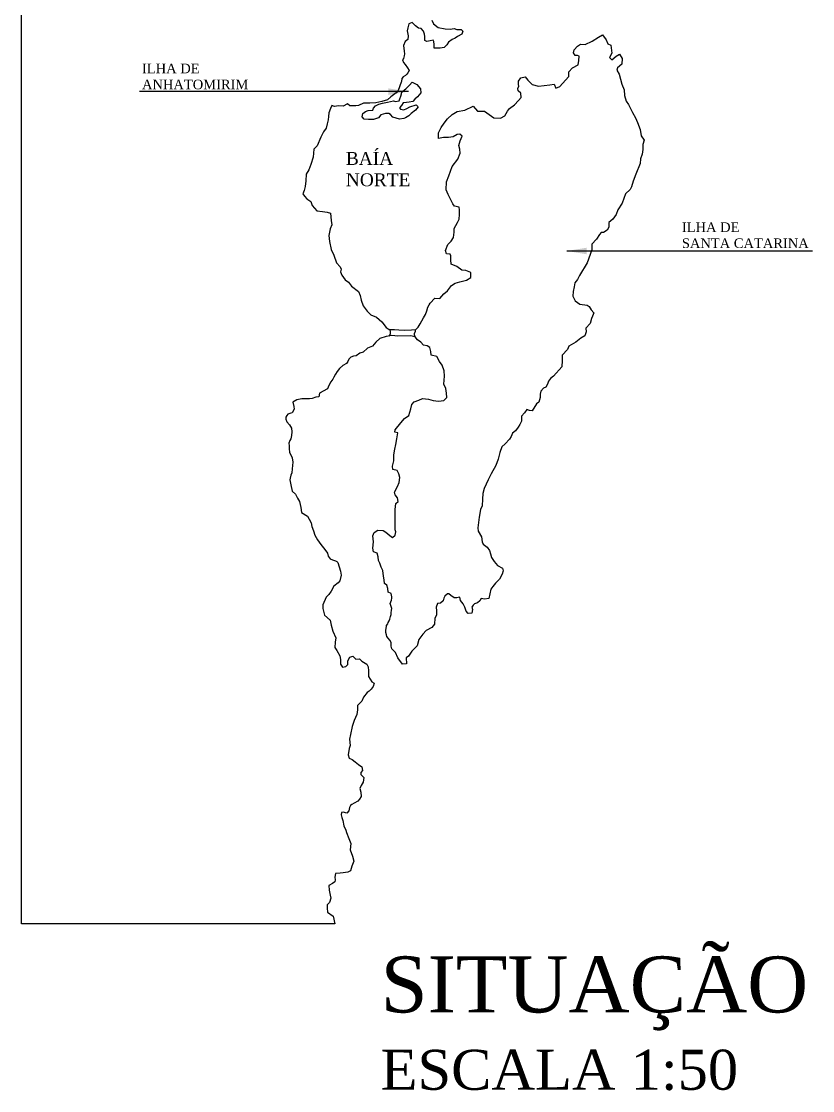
# Model space of a CAD drawing. Extents: x -1236 to 1911, y -280 to 323.
# Drawn here: x -697.2 to -598.3, y 92.5 to 226.2 of the extents above; entities that cross this region are included whole.
import ezdxf

# ---------------------------------------------------------------- set-up
doc = ezdxf.new("R2010")
doc.units = 0
doc.header["$MEASUREMENT"] = 0
doc.layers.add('CONTINENTE', color=1, linetype='CONTINUOUS')
doc.dimstyles.get("Standard").update_dxf_attribs({"dimtxt": 0.18, "dimasz": 0.18, "dimexe": 0.18, "dimexo": 0.0625, "dimgap": 0.09, "dimtad": 0, "dimtih": 1, "dimtoh": 1, "dimdec": 4, "dimzin": 0, "dimdsep": 46, "dimtxsty": 'STANDARD', "dimcen": 0.09, "dimadec": 0, "dimazin": 0, "dimtfac": 1, "dimtdec": 4, "dimtofl": 0, "dimtmove": 0, "dimatfit": 3, "dimfxl": 1, "dimtolj": 1, "dimtzin": 0, "dimarcsym": 0})

msp = doc.modelspace()

# ---------------------------------------------------------------- linework, layer by layer
at = {"layer": 'CONTINENTE'}
for p, q in [((-648.408486, 226.055145), (-648.799468, 225.881556)), ((-647.974059, 225.664572), (-648.408486, 226.055145)), ((-645.932255, 226.358923), (-645.715041, 225.881556)), ((-648.929797, 225.404191), (-649.016682, 225.013617)), ((-649.016682, 225.013617), (-648.886354, 224.40606)), ((-648.799468, 225.881556), (-648.929797, 225.404191)), ((-647.583075, 225.360793), (-647.974059, 225.664572)), ((-647.278976, 225.317396), (-647.583075, 225.360793)), ((-646.974877, 224.97022), (-647.278976, 225.317396)), ((-646.844549, 224.623044), (-646.974877, 224.97022)), ((-646.801107, 224.319266), (-646.844549, 224.623044)), ((-645.715041, 225.881556), (-645.150286, 225.447587)), ((-645.150286, 225.447587), (-644.281435, 225.274)), ((-644.281435, 225.274), (-643.629794, 225.230602)), ((-643.629794, 225.230602), (-643.151924, 225.317396)), ((-643.151924, 225.317396), (-642.804383, 225.187205)), ((-642.804383, 225.187205), (-642.283073, 225.187205)), ((-642.196187, 224.623044), (-642.717497, 224.319266)), ((-642.283073, 225.187205), (-642.065859, 224.97022)), ((-642.065859, 224.97022), (-642.196187, 224.623044)), ((-649.277338, 223.711708), (-649.494552, 223.190945)), ((-648.929797, 223.928693), (-649.277338, 223.711708)), ((-648.886354, 224.40606), (-648.929797, 223.928693)), ((-646.801107, 223.798503), (-646.801107, 224.319266)), ((-646.54045, 223.711708), (-646.801107, 223.798503)), ((-646.149468, 223.755106), (-646.54045, 223.711708)), ((-645.758484, 223.841899), (-646.149468, 223.755106)), ((-645.671599, 223.711708), (-645.758484, 223.841899)), ((-645.628156, 223.321136), (-645.671599, 223.711708)), ((-645.628156, 222.843769), (-645.628156, 223.321136)), ((-644.064221, 223.277739), (-644.411763, 222.930563)), ((-643.847008, 223.624915), (-644.064221, 223.277739)), ((-643.412581, 223.928693), (-643.847008, 223.624915)), ((-643.021596, 224.102281), (-643.412581, 223.928693)), ((-642.717497, 224.319266), (-643.021596, 224.102281)), ((-627.74243, 223.118204), (-627.351862, 223.362053)), ((-627.351862, 223.362053), (-626.76601, 223.313283)), ((-626.76601, 223.313283), (-625.887232, 223.75221)), ((-625.887232, 223.75221), (-625.106096, 224.239906)), ((-625.106096, 224.239906), (-624.617884, 224.532525)), ((-624.617884, 224.532525), (-624.129675, 223.898519)), ((-624.129675, 223.898519), (-623.934391, 223.410823)), ((-623.934391, 223.410823), (-623.543823, 223.215744)), ((-649.494552, 223.190945), (-649.407666, 222.496594)), ((-649.407666, 222.496594), (-649.364224, 222.149418)), ((-649.364224, 222.149418), (-649.407666, 221.889036)), ((-644.88963, 222.843769), (-645.628156, 222.843769)), ((-644.411763, 222.930563), (-644.88963, 222.843769)), ((-628.230639, 222.289119), (-628.132999, 222.630508)), ((-628.035355, 221.947732), (-628.230639, 222.289119)), ((-628.132999, 222.630508), (-627.74243, 223.118204)), ((-627.74243, 221.947732), (-628.035355, 221.947732)), ((-627.498326, 221.850192), (-627.74243, 221.947732)), ((-623.44618, 222.240349), (-623.739107, 221.703883)), ((-623.543823, 223.215744), (-623.44618, 222.240349)), ((-622.90915, 221.850192), (-622.469759, 222.094041)), ((-622.469759, 222.094041), (-622.128014, 221.557574)), ((-649.494552, 221.585257), (-649.581437, 221.411669)), ((-649.581437, 221.411669), (-649.494552, 221.064493)), ((-649.407666, 221.889036), (-649.494552, 221.585257)), ((-649.494552, 221.064493), (-649.277338, 220.804112)), ((-649.277338, 220.804112), (-648.973239, 220.413539)), ((-628.367067, 220.405911), (-627.644787, 220.77726)), ((-627.644787, 220.77726), (-627.547146, 221.313726)), ((-627.547146, 221.313726), (-627.498326, 221.850192)), ((-623.739107, 221.703883), (-623.44618, 221.411266)), ((-623.44618, 221.411266), (-622.90915, 221.850192)), ((-622.176834, 220.874798), (-622.713866, 220.387102)), ((-622.128014, 221.557574), (-622.176834, 220.874798)), ((-649.537994, 219.285218), (-649.668322, 219.068234)), ((-649.233895, 219.458807), (-649.537994, 219.285218)), ((-649.060125, 219.588998), (-649.233895, 219.458807)), ((-648.929797, 219.762585), (-649.060125, 219.588998)), ((-648.973239, 220.413539), (-648.756026, 220.066363)), ((-648.756026, 220.066363), (-648.929797, 219.762585)), ((-634.811443, 219.1379), (-634.274411, 219.284209)), ((-634.274411, 219.284209), (-633.932663, 218.845282)), ((-629.245847, 218.845282), (-628.806458, 219.332979)), ((-628.806458, 219.918215), (-628.367067, 220.405911)), ((-628.806458, 219.332979), (-628.806458, 219.918215)), ((-622.713866, 220.387102), (-622.811507, 220.094484)), ((-622.811507, 220.094484), (-622.518582, 219.606787)), ((-622.518582, 219.606787), (-622.372118, 218.972781)), ((-649.755208, 218.590867), (-650.146192, 217.55431)), ((-649.711765, 218.677662), (-649.755208, 218.590867)), ((-649.668322, 219.068234), (-649.711765, 218.677662)), ((-635.202011, 217.821118), (-635.055547, 218.113737)), ((-635.104368, 218.747743), (-634.811443, 219.1379)), ((-635.104368, 218.308816), (-635.104368, 218.747743)), ((-635.055547, 218.113737), (-635.104368, 218.308816)), ((-633.932663, 218.845282), (-633.395633, 218.308816)), ((-633.395633, 218.308816), (-632.614497, 218.113737)), ((-632.614497, 218.113737), (-631.198688, 218.260046)), ((-631.198688, 218.260046), (-630.661656, 218.357586)), ((-630.661656, 218.357586), (-630.417551, 217.869888)), ((-630.417551, 217.869888), (-629.92934, 218.064967)), ((-629.92934, 218.064967), (-629.245847, 218.845282)), ((-622.372118, 218.972781), (-622.176834, 218.338775)), ((-622.176834, 218.338775), (-621.883907, 217.656)), ((-651.058486, 216.773165), (-651.492913, 216.382593)), ((-650.406846, 217.293929), (-651.058486, 216.773165)), ((-650.146192, 217.55431), (-650.406846, 217.293929)), ((-635.153188, 217.528501), (-635.202011, 217.821118)), ((-634.811443, 217.235882), (-635.153188, 217.528501)), ((-635.104368, 216.309259), (-634.762622, 216.699416)), ((-634.762622, 216.699416), (-634.811443, 217.235882)), ((-621.883907, 217.656), (-621.835086, 216.924456)), ((-621.835086, 216.924456), (-621.639802, 216.24168)), ((-658.591357, 215.297668), (-658.80857, 214.776905)), ((-658.443736, 215.688241), (-658.591357, 215.297668)), ((-658.096197, 215.55805), (-658.443736, 215.688241)), ((-657.618327, 215.644844), (-658.096197, 215.55805)), ((-657.010129, 215.601448), (-657.618327, 215.644844)), ((-656.488817, 215.905226), (-657.010129, 215.601448)), ((-656.18472, 215.644844), (-656.488817, 215.905226)), ((-655.446195, 215.644844), (-656.18472, 215.644844)), ((-655.098653, 215.688241), (-655.446195, 215.644844)), ((-654.490455, 215.99202), (-655.098653, 215.688241)), ((-654.186359, 215.99202), (-654.490455, 215.99202)), ((-653.665046, 215.99202), (-654.186359, 215.99202)), ((-652.92652, 216.035417), (-653.665046, 215.99202)), ((-652.187997, 216.209004), (-652.92652, 216.035417)), ((-651.492913, 216.382593), (-652.187997, 216.209004)), ((-641.792848, 215.090016), (-640.767607, 215.626484)), ((-640.767607, 215.626484), (-640.230575, 214.992478)), ((-636.471357, 214.992478), (-636.227252, 215.333865)), ((-636.227252, 215.333865), (-635.592579, 215.772792)), ((-635.592579, 215.772792), (-635.104368, 216.309259)), ((-621.639802, 216.24168), (-621.346877, 215.802752)), ((-621.346877, 215.802752), (-620.858666, 214.827359)), ((-658.895456, 213.908965), (-659.025784, 213.388202)), ((-658.852013, 214.299538), (-658.895456, 213.908965)), ((-658.80857, 214.776905), (-658.852013, 214.299538)), ((-644.380362, 213.480618), (-643.989794, 214.017084)), ((-643.989794, 214.017084), (-643.403942, 214.55355)), ((-643.403942, 214.55355), (-642.769269, 214.943708)), ((-642.769269, 214.943708), (-641.792848, 215.090016)), ((-640.230575, 214.992478), (-639.351798, 214.992478)), ((-639.351798, 214.992478), (-638.765946, 214.55355)), ((-638.765946, 214.55355), (-638.180093, 214.163393)), ((-638.180093, 214.163393), (-637.350136, 214.114623)), ((-637.350136, 214.114623), (-636.813104, 214.407242)), ((-636.813104, 214.407242), (-636.471357, 214.992478)), ((-620.858666, 214.827359), (-620.468098, 214.144584)), ((-620.468098, 214.144584), (-620.223993, 213.559348)), ((-659.156112, 212.867439), (-659.460208, 212.390072)), ((-659.025784, 213.388202), (-659.156112, 212.867439)), ((-645.112678, 212.261376), (-644.77093, 212.944151)), ((-644.77093, 212.944151), (-644.380362, 213.480618)), ((-620.223993, 213.559348), (-619.885932, 212.68383)), ((-619.885932, 212.68383), (-619.788289, 211.903515)), ((-659.80775, 211.739117), (-660.28562, 210.654194)), ((-659.460208, 212.390072), (-659.80775, 211.739117)), ((-645.112678, 211.5786), (-645.112678, 212.261376)), ((-644.478003, 211.67614), (-645.112678, 211.5786)), ((-643.84333, 211.67614), (-644.478003, 211.67614)), ((-643.257478, 211.773678), (-643.84333, 211.67614)), ((-642.769269, 212.066297), (-643.257478, 211.773678)), ((-642.427521, 212.115067), (-642.769269, 212.066297)), ((-642.573985, 210.700746), (-642.378701, 211.285982)), ((-642.134596, 211.871218), (-642.427521, 212.115067)), ((-642.378701, 211.285982), (-642.134596, 211.871218)), ((-619.788289, 211.903515), (-619.397721, 211.367049)), ((-619.397721, 211.367049), (-619.544184, 210.830581)), ((-660.676604, 210.220224), (-660.763489, 209.222093)), ((-660.28562, 210.654194), (-660.676604, 210.220224)), ((-642.427521, 210.213049), (-642.573985, 210.700746)), ((-642.378701, 209.725353), (-642.427521, 210.213049)), ((-619.544184, 210.196577), (-619.641828, 209.611341)), ((-619.544184, 210.830581), (-619.544184, 210.196577)), ((-660.763489, 209.222093), (-661.067588, 208.310757)), ((-643.403942, 208.067183), (-642.671626, 208.993807)), ((-642.671626, 208.993807), (-642.378701, 209.725353)), ((-619.837112, 209.026105), (-619.885932, 208.440868)), ((-619.641828, 209.611341), (-619.837112, 209.026105)), ((-661.328242, 207.659803), (-661.632341, 207.095642)), ((-661.067588, 208.310757), (-661.328242, 207.659803)), ((-643.797956, 206.911241), (-643.403942, 208.067183)), ((-619.885932, 208.440868), (-620.422964, 207.124086)), ((-661.675784, 206.2711), (-661.762669, 205.576748)), ((-661.632341, 207.095642), (-661.675784, 206.2711)), ((-644.139704, 205.155532), (-644.090884, 206.130926)), ((-644.090884, 206.130926), (-643.797956, 206.911241)), ((-620.764709, 206.246233), (-620.959994, 205.514688)), ((-620.422964, 207.124086), (-620.764709, 206.246233)), ((-661.892997, 205.055985), (-662.066768, 204.665412)), ((-662.066768, 204.665412), (-661.849554, 204.340285)), ((-661.762669, 205.576748), (-661.892997, 205.055985)), ((-643.8956, 204.570296), (-644.139704, 205.155532)), ((-643.309747, 203.399824), (-643.8956, 204.570296)), ((-621.74113, 204.636833), (-622.131698, 203.466361)), ((-621.155278, 205.173299), (-621.74113, 204.636833)), ((-620.959994, 205.514688), (-621.155278, 205.173299)), ((-661.849554, 204.340285), (-661.545456, 204.036507)), ((-661.545456, 204.036507), (-661.067588, 203.689331)), ((-661.067588, 203.689331), (-660.893817, 203.168567)), ((-643.114463, 203.107207), (-643.309747, 203.399824)), ((-622.131698, 203.466361), (-622.66873, 202.637276)), ((-660.893817, 203.168567), (-660.329062, 202.517613)), ((-660.329062, 202.517613), (-659.590536, 202.430819)), ((-659.590536, 202.430819), (-659.025784, 202.344024)), ((-659.025784, 202.344024), (-658.591357, 202.213834)), ((-658.591357, 202.213834), (-658.547914, 201.779865)), ((-642.528611, 202.960897), (-643.114463, 203.107207)), ((-642.479788, 202.668279), (-642.528611, 202.960897)), ((-642.528611, 201.497807), (-642.479788, 202.083043)), ((-642.479788, 202.083043), (-642.479788, 202.668279)), ((-622.912835, 202.05204), (-623.303403, 201.466804)), ((-622.66873, 202.637276), (-622.912835, 202.05204)), ((-658.417586, 200.781734), (-658.634799, 200.260971)), ((-658.547914, 201.779865), (-658.504471, 201.302498)), ((-658.504471, 201.302498), (-658.417586, 200.781734)), ((-643.163284, 200.327335), (-642.723895, 201.05888)), ((-642.723895, 201.05888), (-642.528611, 201.497807)), ((-623.303403, 201.466804), (-623.791612, 201.076646)), ((-623.791612, 201.076646), (-623.791612, 200.49141)), ((-658.634799, 200.260971), (-658.80857, 199.436429)), ((-658.80857, 199.436429), (-658.721685, 198.698681)), ((-643.505031, 198.717935), (-643.212104, 199.205633)), ((-643.212104, 199.205633), (-643.163284, 199.839637)), ((-643.163284, 199.839637), (-643.163284, 200.327335)), ((-624.963317, 199.564787), (-625.353885, 198.979551)), ((-624.768033, 199.808636), (-624.963317, 199.564787)), ((-624.475108, 199.808636), (-624.768033, 199.808636)), ((-624.035719, 200.101253), (-624.475108, 199.808636)), ((-623.791612, 200.49141), (-624.035719, 200.101253)), ((-658.721685, 198.698681), (-658.504471, 197.70055)), ((-644.237345, 197.547463), (-643.94442, 198.327778)), ((-643.94442, 198.327778), (-643.505031, 198.717935)), ((-625.353885, 198.979551), (-625.939737, 198.345545)), ((-625.939737, 198.345545), (-625.939737, 197.66277)), ((-658.504471, 197.70055), (-658.200372, 196.962802)), ((-658.200372, 196.962802), (-657.852831, 196.008069)), ((-644.090884, 197.157306), (-644.237345, 197.547463)), ((-643.651493, 197.108536), (-644.090884, 197.157306)), ((-643.553852, 196.913457), (-643.651493, 197.108536)), ((-643.553852, 196.376991), (-643.553852, 196.913457)), ((-625.939737, 197.66277), (-626.52559, 196.0046)), ((-657.852831, 196.008069), (-657.374961, 195.505086)), ((-657.374961, 195.505086), (-657.288078, 195.244704)), ((-657.288078, 195.244704), (-657.331518, 194.897528)), ((-643.505031, 195.840525), (-643.553852, 196.376991)), ((-642.821536, 195.547906), (-643.505031, 195.840525)), ((-642.186863, 195.108979), (-642.821536, 195.547906)), ((-626.52559, 196.0046), (-627.475915, 194.446308)), ((-657.331518, 194.897528), (-657.201193, 194.463559)), ((-657.201193, 194.463559), (-656.766766, 193.899398)), ((-656.766766, 193.899398), (-656.332339, 193.59562)), ((-642.430967, 193.645889), (-641.601011, 193.840968)), ((-641.698654, 195.06021), (-642.186863, 195.108979)), ((-641.063979, 194.816361), (-641.698654, 195.06021)), ((-641.601011, 193.840968), (-641.063979, 194.182355)), ((-641.063979, 194.182355), (-641.063979, 194.816361)), ((-627.72002, 193.95861), (-628.061768, 193.519683)), ((-627.475915, 194.446308), (-627.72002, 193.95861)), ((-656.332339, 193.59562), (-655.984797, 193.118253)), ((-655.984797, 193.118253), (-655.115945, 192.423901)), ((-644.432629, 192.134029), (-643.99324, 192.524187)), ((-643.99324, 192.524187), (-643.456208, 193.206962)), ((-643.456208, 193.206962), (-643.01682, 193.49958)), ((-643.01682, 193.49958), (-642.430967, 193.645889)), ((-628.159409, 193.031987), (-628.257052, 192.446751)), ((-628.061768, 193.519683), (-628.159409, 193.031987)), ((-655.115945, 192.423901), (-654.898732, 191.946535)), ((-654.898732, 191.946535), (-654.768404, 191.338977)), ((-654.768404, 191.338977), (-654.507748, 190.644625)), ((-646.142689, 190.998391), (-645.555513, 191.597562)), ((-645.555513, 191.597562), (-644.920841, 191.548793)), ((-644.920841, 191.548793), (-644.432629, 192.134029)), ((-628.257052, 192.446751), (-628.305872, 191.861514)), ((-628.305872, 191.861514), (-628.012945, 191.276278)), ((-628.012945, 191.276278), (-627.427093, 190.837351)), ((-654.507748, 190.644625), (-654.029878, 189.993671)), ((-654.029878, 189.993671), (-653.552008, 189.516304)), ((-646.742916, 189.544369), (-646.562849, 190.039037)), ((-646.562849, 190.039037), (-646.442802, 190.473743)), ((-646.442802, 190.473743), (-646.262735, 190.773542)), ((-646.262735, 190.773542), (-646.142689, 190.998391)), ((-627.427093, 190.837351), (-626.499495, 190.739812)), ((-626.499495, 190.739812), (-626.25539, 190.544734)), ((-626.25539, 190.544734), (-626.011283, 190.154576)), ((-626.011283, 190.154576), (-625.669538, 189.764419)), ((-653.552008, 189.516304), (-652.856927, 189.212526)), ((-652.856927, 189.212526), (-652.205287, 188.648366)), ((-652.205287, 188.648366), (-651.640532, 187.954014)), ((-647.403167, 188.390146), (-646.968001, 189.154631)), ((-646.968001, 189.154631), (-646.742916, 189.544369)), ((-625.962463, 189.081643), (-626.157747, 188.447636)), ((-625.864822, 189.374261), (-625.962463, 189.081643)), ((-625.669538, 189.764419), (-625.864822, 189.374261)), ((-651.640532, 187.954014), (-651.24955, 187.693632)), ((-651.24955, 187.693632), (-650.614386, 187.67063)), ((-650.614386, 187.67063), (-650.059174, 187.65564)), ((-650.059174, 187.65564), (-649.30889, 187.61067)), ((-649.30889, 187.61067), (-648.483577, 187.65564)), ((-648.483577, 187.65564), (-647.943373, 187.70061)), ((-647.943373, 187.70061), (-647.64326, 187.970428)), ((-647.64326, 187.970428), (-647.403167, 188.390146)), ((-626.645959, 187.374704), (-626.79242, 186.887007)), ((-626.157747, 188.447636), (-626.694779, 187.8624)), ((-626.694779, 187.8624), (-626.645959, 187.374704)), ((-652.934428, 186.093463), (-653.356031, 185.602107)), ((-652.442556, 186.54972), (-652.934428, 186.093463)), ((-651.63448, 186.795396), (-652.442556, 186.54972)), ((-650.931809, 186.935784), (-651.63448, 186.795396)), ((-650.194, 186.865589), (-650.931809, 186.935784)), ((-648.594376, 186.890421), (-650.194, 186.865589)), ((-648.032238, 186.78513), (-648.594376, 186.890421)), ((-647.716034, 186.399066), (-648.032238, 186.78513)), ((-647.294431, 186.083196), (-647.716034, 186.399066)), ((-646.978228, 185.732229), (-647.294431, 186.083196)), ((-627.915304, 186.106692), (-628.794081, 185.618996)), ((-627.329452, 186.59439), (-627.915304, 186.106692)), ((-626.79242, 186.887007), (-627.329452, 186.59439)), ((-654.937047, 184.724689), (-655.393783, 184.40882)), ((-654.515441, 184.865077), (-654.937047, 184.724689)), ((-653.988439, 185.356431), (-654.515441, 184.865077)), ((-653.356031, 185.602107), (-653.988439, 185.356431)), ((-646.521491, 185.662035), (-646.978228, 185.732229)), ((-646.170154, 185.451454), (-646.521491, 185.662035)), ((-646.064752, 184.925004), (-646.170154, 185.451454)), ((-646.029619, 184.468747), (-646.064752, 184.925004)), ((-628.989366, 185.180069), (-629.624041, 184.497292)), ((-629.624041, 184.497292), (-629.624041, 183.814518)), ((-628.794081, 185.618996), (-628.989366, 185.180069)), ((-657.045068, 183.180435), (-657.466671, 182.794371)), ((-656.588329, 183.426111), (-657.045068, 183.180435)), ((-656.447794, 183.706885), (-656.588329, 183.426111)), ((-656.307259, 183.987659), (-656.447794, 183.706885)), ((-656.061324, 184.233336), (-656.307259, 183.987659)), ((-655.74512, 184.338627), (-656.061324, 184.233336)), ((-655.393783, 184.40882), (-655.74512, 184.338627)), ((-645.326946, 184.32836), (-646.029619, 184.468747)), ((-644.975609, 183.696618), (-645.326946, 184.32836)), ((-644.624272, 183.240361), (-644.975609, 183.696618)), ((-644.378337, 182.50333), (-644.624272, 183.240361)), ((-629.624041, 183.814518), (-629.672861, 183.034203)), ((-657.958543, 182.092436), (-658.204478, 181.741468)), ((-657.782875, 182.443403), (-657.958543, 182.092436)), ((-657.466671, 182.794371), (-657.782875, 182.443403)), ((-644.448604, 180.853783), (-644.343204, 181.871589)), ((-644.343204, 181.871589), (-644.378337, 182.50333)), ((-630.746923, 181.863731), (-631.08867, 181.571112)), ((-629.672861, 183.034203), (-630.746923, 181.863731)), ((-658.801749, 180.688567), (-658.977418, 180.267406)), ((-658.555815, 181.144824), (-658.801749, 180.688567)), ((-658.30988, 181.495792), (-658.555815, 181.144824)), ((-658.204478, 181.741468), (-658.30988, 181.495792)), ((-644.167536, 180.327333), (-644.448604, 180.853783)), ((-631.674523, 180.49818), (-631.967448, 180.351871)), ((-631.479239, 180.839567), (-631.674523, 180.49818)), ((-631.332775, 181.229725), (-631.479239, 180.839567)), ((-631.08867, 181.571112), (-631.332775, 181.229725)), ((-660.417898, 179.214504), (-660.874637, 179.074118)), ((-660.066561, 179.284699), (-660.417898, 179.214504)), ((-659.961162, 179.740956), (-660.066561, 179.284699)), ((-658.977418, 180.267406), (-659.961162, 179.740956)), ((-644.448604, 178.818175), (-644.062134, 179.204239)), ((-644.097267, 179.730689), (-644.167536, 180.327333)), ((-644.062134, 179.204239), (-644.097267, 179.730689)), ((-632.406839, 179.181399), (-632.5533, 178.596163)), ((-632.309196, 179.961714), (-632.406839, 179.620325)), ((-632.406839, 179.620325), (-632.406839, 179.181399)), ((-631.967448, 180.351871), (-632.309196, 179.961714)), ((-662.80699, 178.898635), (-663.298859, 178.582764)), ((-662.174582, 179.039021), (-662.80699, 178.898635)), ((-661.225974, 179.039021), (-662.174582, 179.039021)), ((-660.874637, 179.074118), (-661.225974, 179.039021)), ((-648.569674, 177.776662), (-648.418708, 178.326819)), ((-648.418708, 178.326819), (-648.13764, 178.64269)), ((-648.13764, 178.64269), (-647.575499, 178.853271)), ((-647.575499, 178.853271), (-647.118763, 179.063851)), ((-647.118763, 179.063851), (-646.345823, 178.993658)), ((-646.345823, 178.993658), (-645.783684, 178.818175)), ((-645.783684, 178.818175), (-645.081011, 178.74798)), ((-645.081011, 178.74798), (-644.448604, 178.818175)), ((-632.846228, 178.401084), (-633.391641, 177.525695)), ((-632.5533, 178.596163), (-632.846228, 178.401084)), ((-649.799353, 176.021826), (-649.342614, 176.548277)), ((-649.342614, 176.548277), (-648.815609, 176.934341)), ((-648.815609, 176.934341), (-648.569674, 177.776662)), ((-634.368062, 177.281847), (-634.709809, 176.842919)), ((-634.709809, 176.842919), (-634.709809, 176.550302)), ((-634.709809, 176.550302), (-634.709809, 176.208915)), ((-634.075137, 177.672004), (-634.368062, 177.281847)), ((-633.733389, 177.574465), (-634.075137, 177.672004)), ((-633.391641, 177.525695), (-633.733389, 177.574465)), ((-650.572293, 174.863634), (-650.502026, 175.144409)), ((-650.502026, 175.144409), (-649.799353, 176.021826)), ((-635.149198, 175.477368), (-635.490946, 175.038442)), ((-634.953914, 175.818757), (-635.149198, 175.477368)), ((-634.709809, 176.208915), (-634.953914, 175.818757)), ((-650.185823, 174.758344), (-650.572293, 174.863634)), ((-650.431758, 173.319379), (-650.326358, 174.021313)), ((-650.326358, 174.021313), (-650.185823, 174.758344)), ((-636.22326, 173.965509), (-636.760292, 173.380273)), ((-636.027975, 174.306896), (-636.22326, 173.965509)), ((-635.832691, 174.745824), (-636.027975, 174.306896)), ((-635.490946, 175.038442), (-635.832691, 174.745824)), ((-650.677695, 172.020801), (-650.572293, 172.722734)), ((-650.572293, 172.722734), (-650.431758, 173.319379)), ((-637.19968, 173.038885), (-637.443787, 172.307341)), ((-636.760292, 173.380273), (-637.19968, 173.038885)), ((-650.853363, 170.616931), (-650.677695, 171.248673)), ((-650.677695, 171.248673), (-650.677695, 172.020801)), ((-637.639071, 171.478256), (-637.931996, 170.697941)), ((-637.443787, 172.307341), (-637.639071, 171.478256)), ((-650.818228, 170.19577), (-650.853363, 170.616931)), ((-650.256089, 170.055384), (-650.818228, 170.19577)), ((-650.045288, 169.634223), (-650.256089, 170.055384)), ((-637.931996, 170.697941), (-638.517849, 169.625007)), ((-650.220956, 168.05487), (-650.010154, 168.546225)), ((-649.939886, 169.177966), (-650.045288, 169.634223)), ((-650.010154, 168.546225), (-649.939886, 169.177966)), ((-638.908417, 168.893463), (-639.396626, 167.820529)), ((-638.517849, 169.625007), (-638.908417, 168.893463)), ((-650.607426, 167.352937), (-650.220956, 168.05487)), ((-650.53716, 167.001969), (-650.607426, 167.352937)), ((-639.54309, 167.186524), (-639.59191, 166.454978)), ((-639.396626, 167.820529), (-639.54309, 167.186524)), ((-650.538624, 165.180955), (-650.433222, 165.953083)), ((-650.220956, 166.651002), (-650.53716, 167.001969)), ((-650.433222, 165.953083), (-650.152154, 166.198759)), ((-650.152154, 166.198759), (-650.220956, 166.651002)), ((-639.59191, 166.454978), (-639.640733, 165.625895)), ((-650.538624, 164.619408), (-650.538624, 165.180955)), ((-650.538624, 164.092957), (-650.538624, 164.619408)), ((-639.836017, 165.186967), (-640.031301, 164.211574)), ((-639.640733, 165.625895), (-639.836017, 165.186967)), ((-650.538624, 163.601602), (-650.538624, 164.092957)), ((-650.538624, 163.215538), (-650.538624, 163.601602)), ((-650.538624, 162.653991), (-650.538624, 163.215538)), ((-640.031301, 164.211574), (-640.177762, 162.894793)), ((-653.314183, 161.881863), (-653.138515, 162.303023)), ((-653.208784, 161.144833), (-653.314183, 161.881863)), ((-653.138515, 162.303023), (-652.681778, 162.618894)), ((-652.681778, 162.618894), (-652.014238, 162.548701)), ((-652.014238, 162.548701), (-651.698034, 162.33812)), ((-651.698034, 162.33812), (-651.171029, 161.952057)), ((-651.171029, 161.952057), (-650.854826, 161.671283)), ((-650.854826, 161.671283), (-650.503489, 161.987154)), ((-650.433222, 162.408315), (-650.538624, 162.653991)), ((-650.503489, 161.987154), (-650.433222, 162.408315)), ((-640.177762, 162.894793), (-640.128942, 162.455865)), ((-640.128942, 162.455865), (-639.738374, 161.773089)), ((-639.738374, 161.773089), (-639.640733, 161.139085)), ((-653.314183, 160.337608), (-653.208784, 161.144833)), ((-639.640733, 161.139085), (-639.531124, 160.859299)), ((-639.531124, 160.859299), (-639.004119, 160.473235)), ((-639.004119, 160.473235), (-638.723051, 160.052074)), ((-653.243917, 159.881351), (-653.314183, 160.337608)), ((-652.787178, 159.740963), (-653.243917, 159.881351)), ((-652.646643, 159.284705), (-652.787178, 159.740963)), ((-652.61151, 158.828448), (-652.646643, 159.284705)), ((-638.723051, 160.052074), (-638.582516, 159.630913)), ((-638.582516, 159.630913), (-638.477116, 159.174656)), ((-638.477116, 159.174656), (-638.12578, 158.683302)), ((-652.435841, 158.477481), (-652.61151, 158.828448)), ((-652.260173, 157.986127), (-652.435841, 158.477481)), ((-652.049371, 157.564966), (-652.260173, 157.986127)), ((-638.12578, 158.683302), (-637.739307, 158.191948)), ((-637.739307, 158.191948), (-637.106902, 157.840981)), ((-637.106902, 157.840981), (-637.0015, 157.52511)), ((-651.979105, 156.863033), (-652.049371, 157.564966)), ((-651.908836, 156.406775), (-651.979105, 156.863033)), ((-651.83857, 155.91542), (-651.908836, 156.406775)), ((-637.458239, 156.472209), (-637.985244, 155.980855)), ((-637.142036, 157.103949), (-637.458239, 156.472209)), ((-637.0015, 157.52511), (-637.142036, 157.103949)), ((-651.557499, 155.739937), (-651.83857, 155.91542)), ((-651.44285, 155.325686), (-651.557499, 155.739937)), ((-651.372581, 154.834332), (-651.44285, 155.325686)), ((-638.547383, 155.208727), (-638.687918, 154.64718)), ((-638.301448, 155.559694), (-638.547383, 155.208727)), ((-637.985244, 155.980855), (-638.301448, 155.559694)), ((-651.021244, 154.693944), (-651.372581, 154.834332)), ((-651.161779, 153.430462), (-650.986111, 153.851622)), ((-650.915844, 154.272783), (-651.021244, 154.693944)), ((-650.986111, 153.851622), (-650.915844, 154.0973)), ((-650.915844, 154.0973), (-650.915844, 154.272783)), ((-644.521516, 153.746333), (-644.837719, 153.46556)), ((-644.416116, 154.0973), (-644.521516, 153.746333)), ((-644.310714, 154.342978), (-644.416116, 154.0973)), ((-643.99451, 154.623751), (-644.310714, 154.342978)), ((-643.818842, 154.623751), (-643.99451, 154.623751)), ((-643.572907, 154.413171), (-643.818842, 154.623751)), ((-643.151304, 154.132397), (-643.572907, 154.413171)), ((-642.799967, 154.132397), (-643.151304, 154.132397)), ((-642.659432, 154.20259), (-642.799967, 154.132397)), ((-642.44863, 154.237687), (-642.659432, 154.20259)), ((-642.343228, 153.816526), (-642.44863, 154.237687)), ((-642.027025, 153.395365), (-642.343228, 153.816526)), ((-639.95273, 153.769762), (-640.233798, 153.524084)), ((-639.777062, 154.050535), (-639.95273, 153.769762)), ((-639.355456, 153.980341), (-639.777062, 154.050535)), ((-638.828453, 154.050535), (-639.355456, 153.980341)), ((-638.687918, 154.64718), (-638.828453, 154.050535)), ((-650.950978, 152.798721), (-651.161779, 153.430462)), ((-651.021244, 152.272271), (-650.986111, 152.58814)), ((-650.986111, 152.58814), (-650.950978, 152.798721)), ((-645.224189, 153.430462), (-645.399858, 152.974204)), ((-645.399858, 152.974204), (-645.364724, 152.517947)), ((-645.364724, 152.517947), (-645.364724, 151.9564)), ((-644.837719, 153.46556), (-645.224189, 153.430462)), ((-641.816223, 152.974204), (-642.027025, 153.395365)), ((-641.640555, 152.482851), (-641.816223, 152.974204)), ((-641.39462, 152.16698), (-641.640555, 152.482851)), ((-640.832481, 152.693432), (-640.937881, 152.237174)), ((-640.760803, 153.208213), (-640.936472, 152.962537)), ((-640.936472, 152.962537), (-640.832481, 152.693432)), ((-640.620268, 153.383698), (-640.760803, 153.208213)), ((-640.233798, 153.524084), (-640.620268, 153.383698)), ((-651.407716, 151.043886), (-651.267181, 151.254465)), ((-651.267181, 151.254465), (-651.196912, 151.465046)), ((-651.196912, 151.465046), (-651.091513, 151.816014)), ((-651.091513, 151.816014), (-651.021244, 152.06169)), ((-651.021244, 152.06169), (-651.021244, 152.272271)), ((-645.540393, 151.605433), (-645.610659, 150.833304)), ((-645.364724, 151.9564), (-645.540393, 151.605433)), ((-640.937881, 152.237174), (-641.39462, 152.16698)), ((-651.688784, 150.061178), (-651.618518, 150.587628)), ((-651.688784, 149.8155), (-651.688784, 150.061178)), ((-651.583385, 149.499629), (-651.688784, 149.8155)), ((-651.618518, 150.587628), (-651.583385, 150.692918)), ((-651.583385, 150.692918), (-651.44285, 150.903499)), ((-651.44285, 150.903499), (-651.407716, 151.043886)), ((-646.629536, 150.061178), (-647.05114, 149.604919)), ((-645.926863, 150.44724), (-646.629536, 150.061178)), ((-645.610659, 150.833304), (-645.926863, 150.44724)), ((-651.548249, 149.28905), (-651.583385, 149.499629)), ((-651.372581, 149.078469), (-651.548249, 149.28905)), ((-651.196912, 148.832792), (-651.372581, 149.078469)), ((-651.021244, 148.552018), (-651.196912, 148.832792)), ((-651.021244, 148.095761), (-651.021244, 148.552018)), ((-647.543012, 148.938082), (-647.788946, 148.130857)), ((-647.05114, 149.604919), (-647.543012, 148.938082)), ((-650.915844, 147.77989), (-651.021244, 148.095761)), ((-650.494241, 147.323633), (-650.915844, 147.77989)), ((-650.178038, 146.656796), (-650.494241, 147.323633)), ((-648.421354, 147.464019), (-648.842957, 146.867375)), ((-647.788946, 148.130857), (-648.421354, 147.464019)), ((-649.615899, 145.849571), (-650.178038, 146.656796)), ((-649.088894, 145.884668), (-649.615899, 145.849571)), ((-648.842957, 146.867375), (-649.124027, 146.656796)), ((-649.124027, 146.656796), (-649.088894, 145.884668))]:
    msp.add_line(p, q, dxfattribs=at)
for points in [[(-663.298859, 178.582764), (-663.1816, 178.07596), (-663.148591, 177.713244), (-663.379652, 177.28458), (-663.577707, 177.218632), (-663.940805, 177.086735), (-664.072841, 176.921864), (-664.171867, 176.72402), (-664.204874, 176.460226), (-664.039831, 176.163458), (-663.74275, 175.767769), (-663.478679, 175.372078), (-663.445672, 174.877466), (-663.478679, 174.415828), (-663.577707, 174.020139), (-663.676733, 173.789319), (-663.808769, 173.492552), (-663.77576, 173.129835), (-663.77576, 172.767121), (-663.74275, 172.338456), (-663.412662, 171.645999), (-663.313636, 171.118412), (-663.346645, 170.689748), (-663.412662, 170.261083), (-663.445672, 169.766471), (-663.577707, 169.469703), (-663.643724, 169.106987), (-663.676733, 168.876169), (-663.577707, 168.282634), (-663.412662, 167.458817), (-662.983545, 167.096101), (-662.719476, 166.601488), (-662.488415, 166.172825), (-662.323369, 165.447394), (-662.224343, 164.78791), (-661.465138, 164.359247), (-661.267086, 163.963556), (-661.036022, 163.501918), (-660.936996, 163.073254), (-660.705934, 162.512693), (-660.573898, 161.985106), (-660.24381, 161.391571), (-659.814693, 160.798037), (-659.319562, 160.171528), (-658.989472, 159.70989), (-658.890446, 159.347174), (-658.659384, 159.017432), (-658.362303, 158.885535), (-657.966198, 158.786612), (-657.801153, 158.68769), (-657.669117, 158.555794), (-657.339029, 157.467647), (-657.27301, 156.973034), (-657.438056, 156.280576), (-657.636108, 156.016783), (-658.19726, 155.598392), (-658.527348, 154.971883), (-658.824429, 154.576193), (-659.154517, 154.213476), (-659.550624, 153.257226), (-659.550624, 152.795588), (-659.35257, 151.971235), (-658.626374, 151.344724), (-658.527348, 150.718215), (-658.296286, 149.95981), (-657.933189, 149.135456), (-658.032215, 148.60787), (-658.065225, 147.948387), (-657.801153, 147.552696), (-657.438056, 146.876995), (-657.339029, 146.448331), (-657.339029, 146.217511), (-657.339029, 145.854796), (-657.107967, 145.49208), (-656.678851, 145.558028), (-656.447789, 145.821822), (-656.414779, 146.28346), (-656.183718, 146.712124), (-655.82062, 146.84402), (-655.424515, 146.481305), (-654.962389, 146.514278), (-654.698318, 146.217511), (-654.071151, 145.854796), (-653.906106, 145.525055), (-653.840089, 144.997468), (-653.840089, 144.30501), (-653.443982, 143.645526), (-653.146901, 143.480655), (-653.278937, 143.051992), (-653.509999, 142.72225), (-653.77407, 142.458457), (-654.005132, 142.293586), (-654.467256, 141.733025), (-654.698318, 141.238412), (-655.226461, 140.661634), (-655.226461, 140.134047), (-655.29248, 139.540513), (-655.622568, 138.81508), (-655.886639, 138.056675), (-656.117701, 137.034475), (-656.216727, 136.473915), (-656.15071, 135.682536), (-656.249737, 135.286845), (-656.381772, 134.508977), (-656.249737, 134.080314), (-655.886639, 133.948417), (-655.523541, 133.618676), (-655.094425, 133.288934), (-654.698318, 132.992167), (-654.599292, 132.563502), (-654.797346, 132.299709), (-654.830353, 132.06889), (-654.434249, 131.6732), (-654.500265, 131.11264), (-654.764337, 130.683975), (-654.929382, 130.32126), (-654.797346, 129.826647), (-654.764337, 129.29906), (-654.962389, 128.969319), (-655.193451, 128.738499), (-655.655577, 128.474706), (-655.919646, 128.309835), (-656.117701, 128.177939), (-656.216727, 127.914146), (-656.315753, 127.498993), (-656.546815, 127.2352), (-657.008941, 127.334122), (-657.206994, 127.301148), (-657.27301, 127.004381), (-657.173984, 126.674639), (-657.074958, 126.311924), (-656.942922, 125.652441), (-656.678851, 125.091879), (-656.612834, 124.795112), (-656.315753, 124.036707), (-656.051682, 123.410198), (-656.15071, 122.618818), (-655.85363, 121.827438), (-655.688584, 121.233903), (-655.919646, 120.607393), (-656.117701, 120.027371), (-656.414779, 119.829525), (-657.008941, 119.763578), (-657.405046, 119.730604), (-657.966198, 119.697629), (-658.065225, 119.235991), (-658.032215, 118.873275), (-658.065225, 118.642456), (-658.362303, 118.411637), (-658.824429, 118.180818), (-658.75841, 117.587282), (-658.659384, 116.960773), (-658.560358, 116.598059), (-658.725401, 116.037497), (-659.022482, 115.74073), (-659.022482, 115.345039), (-658.956465, 114.850428), (-658.263277, 114.322841), (-658.065225, 113.36659), (-697.239993, 113.36659), (-697.239993, 282.529881)], [(-650.472312, 216.208106), (-650.009214, 216.292216), (-649.925015, 216.544548), (-649.798718, 216.838936), (-649.714517, 217.133323), (-649.672418, 217.3436), (-649.588219, 217.427711), (-649.33562, 217.637987), (-649.167222, 217.764153), (-648.746225, 218.226762), (-648.409429, 218.605261), (-647.820034, 218.310872), (-647.356939, 217.764153), (-647.314838, 217.259488), (-647.735835, 216.754825), (-648.072631, 216.502492), (-648.32523, 216.208106), (-648.788326, 216.123994), (-649.083023, 216.081938), (-649.50402, 216.039883), (-649.714517, 215.703441), (-649.967116, 215.409053), (-649.840816, 215.240832), (-649.419819, 215.156721), (-649.040923, 215.324942), (-648.704127, 215.535219), (-647.904233, 215.787552), (-647.651636, 215.535219), (-647.988432, 215.114666), (-648.535729, 214.694112), (-648.830426, 214.399724), (-649.209323, 214.147393), (-649.419819, 214.063282), (-649.967116, 213.979172), (-650.809108, 214.231503), (-651.103805, 214.567947), (-651.314304, 214.694112), (-651.482702, 214.694112), (-651.735301, 214.694112), (-652.324693, 214.525891), (-652.619391, 214.147393), (-653.208786, 213.937116), (-653.840282, 213.937116), (-654.387576, 213.979172), (-654.640175, 214.273558), (-654.555974, 214.694112), (-654.219178, 214.946444), (-653.88238, 215.072611), (-653.292985, 215.114666), (-653.208786, 215.366998), (-652.956189, 215.661386), (-652.577293, 215.871662), (-652.114197, 215.997828), (-651.482702, 216.123994), (-650.724909, 216.292216), (-650.472312, 216.208106)], [(-651.251473, 186.871918), (-651.088516, 187.133904), (-651.088516, 187.492538), (-651.186429, 187.655554), (-651.278694, 187.713041)], [(-648.032238, 186.78513), (-648.118508, 187.003492), (-648.118508, 187.199111), (-647.987956, 187.492538), (-647.994069, 187.696389)]]:
    msp.add_lwpolyline(points, dxfattribs=at)

# ---------------------------------------------------------------- texts
at = {"layer": 'CONTINENTE', "attachment_point": 1}
for s, insert, char_height, width in [('\\fTimes New Roman|b0|i0|c0|p18;ILHA DE \\PANHATOMIRIM', (-682.163629, 220.920603), 1.2, 16.7577), ('\\fTimes New Roman|b0|i0|c0|p18;BAÍA\\PNORTE', (-656.676039, 209.872949), 1.6, 10.05462), ('\\fTimes New Roman|b0|i0|c0|p18;ILHA DE \\PSANTA CATARINA', (-614.68231, 201.07586), 1.2, 15.61211119), ('\\fTimes New Roman|b0|i0|c0|p18;SITUAÇÃO\\P\\H5;ESCALA 1:50', (-652.337386, 109.310536), 7, 184.7057)]:
    msp.add_mtext(s, dxfattribs=dict(at, insert=insert, char_height=char_height, width=width))

# ---------------------------------------------------------------- leaders
at = {"layer": 'CONTINENTE'}
for points in [[(-648.87168, 217.423787), (-682.461547, 217.423787)], [(-629.074724, 197.501847), (-598.338383, 197.501847)]]:
    msp.add_leader(points, dimstyle='STANDARD', override={"dimtxt": 2.5, "dimasz": 2.5, "dimexe": 1.25, "dimexo": 0.625, "dimgap": 0.625, "dimtad": 1, "dimtih": 0, "dimtoh": 0, "dimzin": 8, "dimcen": 2.5, "dimtofl": 1}, dxfattribs=at)

doc.saveas('drawing.dxf')
